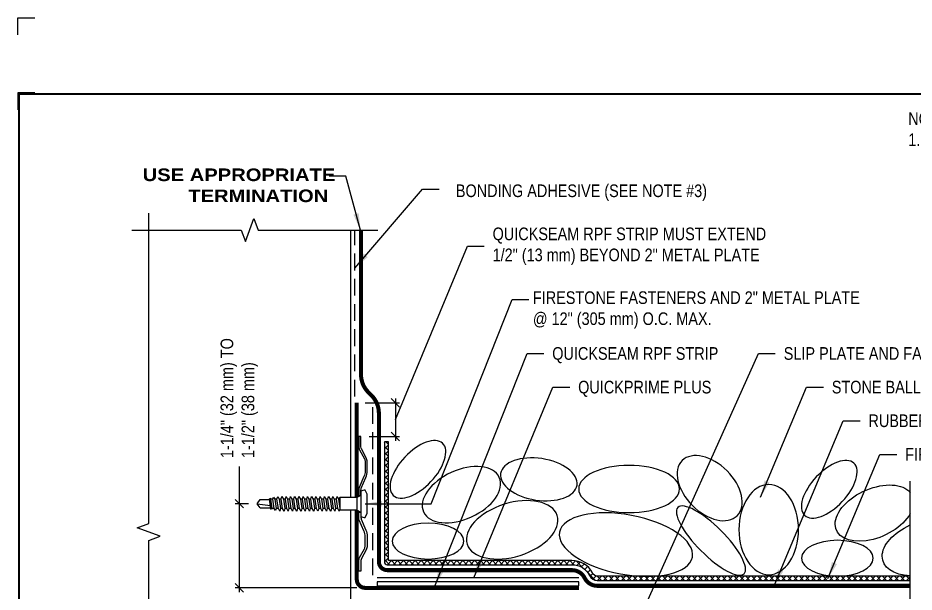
# Model space of a CAD drawing. Header units: inches. Extents: x 277.4 to 297.5, y -19.3 to -2.6.
# Drawn here: x 277.45 to 290.77, y -11.11 to -2.57 of the extents above; entities that cross this region are included whole.
import ezdxf
from ezdxf.enums import TextEntityAlignment as Align

# ---------------------------------------------------------------- set-up
doc = ezdxf.new("R2010")
doc.units = ezdxf.units.IN
doc.header["$MEASUREMENT"] = 0
doc.linetypes.add('HIDDEN', pattern=[0.375, 0.25, -0.125])
doc.layers.get('0').update_dxf_attribs({"linetype": 'CONTINUOUS'})
doc.layers.get('DEFPOINTS').update_dxf_attribs({"linetype": 'CONTINUOUS'})
for name, color, linetype in [('FSBP-ACCESSORY-FIRESTONE', 7, 'CONTINUOUS'), ('FSBP-ADHESIVE', 1, 'HIDDEN'), ('FSBP-ANNO-NOTE', 7, 'CONTINUOUS'), ('FSBP-INSULATION', 7, 'CONTINUOUS'), ('FSBP-MEMBRANE', 7, 'CONTINUOUS'), ('FSBP-OTHER', 7, 'CONTINUOUS'), ('FSBP-TTLB-BORDER', 7, 'CONTINUOUS'), ('FSBP-TTLB-TEXT', 7, 'CONTINUOUS'), ('FSBP-WALL-CURB', 9, 'CONTINUOUS')]:
    doc.layers.add(name, color=color, linetype=linetype)
doc.styles.add('FSBP_ARIAL', font='arial.ttf')
doc.styles.add('FSBP_ARIAL_BOLD', font='')
doc.styles.add('FSBP_ARIAL_NAR', font='ARIALN.TTF')
doc.styles.get('FSBP_ARIAL_BOLD').set_extended_font_data('Arial Black')
doc.linetypes.add('ZIGZAG', pattern='A,0.0001,-0.2,[131,ltypeshp.shx,S=0.2,R=0,X=-0.2,Y=0],-0.4,[131,ltypeshp.shx,S=0.2,R=180,X=0.2,Y=0],-0.2', length=0.8001)
doc.dimstyles.new('FSBP-DIM', dxfattribs={"dimtxt": 0.1875, "dimasz": 0.125, "dimexe": 0.0625, "dimexo": 0.125, "dimgap": 0.125, "dimtad": 0, "dimdec": 0, "dimzin": 1, "dimdsep": 46, "dimlunit": 4, "dimtxsty": 'FSBP_ARIAL_NAR', "dimblk": 'OBLIQUE', "dimcen": 0.09375, "dimdle": 0.0625, "dimclrd": 256, "dimclre": 256, "dimclrt": 256, "dimadec": 0, "dimazin": 0, "dimtfac": 1, "dimtdec": 0, "dimtmove": 1, "dimatfit": 3, "dimfxl": 1, "dimtolj": 1, "dimtzin": 0, "dimlwd": -1, "dimlwe": -1, "dimarcsym": 0})
doc.dimstyles.new('FSBP-LEADER', dxfattribs={"dimtxt": 0.1875, "dimasz": 0.25, "dimexe": 0.0625, "dimexo": 0.125, "dimgap": 0.125, "dimtad": 0, "dimtih": 1, "dimtoh": 1, "dimdec": 4, "dimzin": 0, "dimdsep": 46, "dimlunit": 4, "dimtxsty": 'FSBP_ARIAL_NAR', "dimcen": 0.09375, "dimclrd": 256, "dimclre": 256, "dimclrt": 256, "dimadec": 0, "dimazin": 0, "dimtfac": 1, "dimtdec": 4, "dimtofl": 0, "dimtmove": 0, "dimatfit": 3, "dimfxl": 1, "dimtolj": 1, "dimtzin": 0, "dimlwd": -1, "dimlwe": -1, "dimarcsym": 0})

# ---------------------------------------------------------------- blocks, each defined once
blk = doc.blocks.new('TTLB-EPDM_1')
at = {"layer": 'DEFPOINTS', "linetype": 'Continuous', "ltscale": 1.75}
blk.add_lwpolyline([(-0.015625, 13.88083333333333), (-0.015625, 14.13083333333333), (0.234375, 14.13083333333333)], dxfattribs=at)
at = {"layer": 'DEFPOINTS', "color": 1}
blk.add_lwpolyline([(0.234375, 13.015625), (-0.015625, 13.015625), (-0.015625, 12.765625)], dxfattribs=at)
at = {"layer": 'FSBP-TTLB-BORDER', "const_width": 0.03125}
blk.add_lwpolyline([(20, 0), (20, 13), (0, 13), (0, 0)], dxfattribs=at)
at = {"layer": 'FSBP-TTLB-TEXT'}
for tag, height, style, p in [('MAXIMUM_WARRANTY', 0.1875, 'FSBP_ARIAL_BOLD', (18.03987100774941, 0.2240244307510579)), ('ACCPT_SYSTEMS', 0.21875, 'FSBP_ARIAL', (12.49438170418193, -1.125))]:
    blk.add_attdef(tag, text='', height=height, dxfattribs=dict(at, style=style)).set_placement(p, align=Align.MIDDLE_LEFT)
for tag, height, style, p in [('DETAIL_DESCP_LINE_1', 0.21875, 'FSBP_ARIAL_BOLD', (10.33118450231211, -0.3736318192489421)), ('ISSUE_REV_DATE', 0.21875, 'FSBP_ARIAL', (16.84069633627263, -0.7282559425942452)), ('DETAIL_NUMBER', 0.4375, 'FSBP_ARIAL', (18.91941590748775, -0.8931630692489421))]:
    blk.add_attdef(tag, text='', height=height, dxfattribs=dict(at, style=style)).set_placement(p, align=Align.MIDDLE_CENTER)
blk = doc.blocks.new('_OBLIQUE')
at = {"color": 0, "linetype": 'ByBlock'}
blk.add_line((-0.5, -0.5), (0.5, 0.5), dxfattribs=at)
blk = doc.blocks.new('*D6')
at = {"layer": 'DEFPOINTS', "color": 0, "transparency": 16777216}
for p in [(281.0025141135326, -9.793702618389108), (280.7395849473032, -11.04370261838912), (282.6116316946006, -11.04370261838912)]:
    blk.add_point(p, dxfattribs=at)
at = {"layer": 'FSBP-ANNO-NOTE', "transparency": 16777216}
for p, q in [((280.7395849473032, -9.240189766285525), (280.7395849473032, -9.793702618389108)), ((280.8775141135326, -9.793702618389108), (280.6770849473032, -9.793702618389108)), ((280.7395849473032, -9.731202618389108), (280.7395849473032, -11.10620261838912)), ((282.4866316946006, -11.04370261838912), (280.6770849473032, -11.04370261838912))]:
    blk.add_line(p, q, dxfattribs=at)
at = {"layer": 'FSBP-ANNO-NOTE', "transparency": 16777216, "xscale": 0.125, "yscale": 0.125, "zscale": 0.125}
for p, rotation in [((280.7395849473032, -9.793702618389108), 90), ((280.7395849473032, -11.04370261838912), 270)]:
    blk.add_blockref('_OBLIQUE', p, dxfattribs=dict(at, rotation=rotation))
at = {"layer": 'FSBP-ANNO-NOTE', "transparency": 16777216, "insert": (280.7395849473032, -9.11518976628548), "char_height": 0.1875, "attachment_point": 4, "rotation": 90, "style": 'FSBP_ARIAL_NAR'}
blk.add_mtext('\\A1;1-1/4" (32 mm) TO \\P1-1/2" (38 mm)', dxfattribs=at)
blk = doc.blocks.new('*D7')
at = {"layer": 'DEFPOINTS', "color": 0, "transparency": 16777216}
for p in [(282.4866316946006, -8.29370261838909), (282.5478816946007, -8.793702618389108), (283.0605713460782, -8.793702618389108)]:
    blk.add_point(p, dxfattribs=at)
at = {"layer": 'FSBP-ANNO-NOTE', "transparency": 16777216}
for p, q in [((283.0605713460782, -8.5437026183891), (284.1311991306978, -5.966959033517628)), ((284.1311991306978, -5.966959033517628), (284.3811991306978, -5.966959033517628)), ((283.0605713460782, -8.23120261838909), (283.0605713460782, -8.856202618389108)), ((282.6116316946006, -8.29370261838909), (283.1230713460782, -8.29370261838909)), ((282.6728816946007, -8.793702618389108), (283.1230713460782, -8.793702618389108))]:
    blk.add_line(p, q, dxfattribs=at)
at = {"layer": 'FSBP-ANNO-NOTE', "transparency": 16777216, "xscale": 0.125, "yscale": 0.125, "zscale": 0.125}
for p, rotation in [((283.0605713460782, -8.29370261838909), 90), ((283.0605713460782, -8.793702618389108), 270)]:
    blk.add_blockref('_OBLIQUE', p, dxfattribs=dict(at, rotation=rotation))
at = {"layer": 'FSBP-ANNO-NOTE', "transparency": 16777216, "insert": (284.5061991306978, -5.966959033517583), "char_height": 0.1875, "attachment_point": 4, "style": 'FSBP_ARIAL_NAR'}
blk.add_mtext('\\A1;QUICKSEAM RPF STRIP MUST EXTEND\\P1/2" (13 mm) BEYOND 2" METAL PLATE', dxfattribs=at)
blk = doc.blocks.new('FSBP_AP_FASTENER_02')
at = {"layer": 'FSBP-ACCESSORY-FIRESTONE'}
for p, q in [((-0.125, 0), (-0.09375, -0.0625)), ((0.09375, -0.0625), (0.125, 0)), ((-0.09375, -0.0625), (-0.09375, -0.3125)), ((-0.09375, -0.0625), (0.09375, -0.0625)), ((0.09375, -0.0625), (0.09375, -0.3125)), ((-0.09375, -0.3125), (-0.0703125, -0.3325892857142776)), ((-0.0703125, -0.3641565527315151), (-0.0703125, -0.3957238197487527)), ((0.0703125, -0.3440672670172376), (0.0703125, -0.3756345340344751)), ((-0.0703125, -0.4272910867660471), (-0.0703125, -0.4588583537832847)), ((-0.0703125, -0.4904256208005222), (-0.0703125, -0.5219928878178166)), ((0.0703125, -0.4072018010517695), (0.0703125, -0.4387690680690071)), ((0.0703125, -0.4703363350862446), (0.0703125, -0.501903602103539)), ((-0.0703125, -0.5535601548350542), (-0.0703125, -0.5851274218523486)), ((-0.0703125, -0.6166946888695861), (-0.0703125, -0.6482619558868237)), ((0.0703125, -0.5334708691207766), (0.0703125, -0.5650381361380141)), ((0.0703125, -0.5966054031553085), (0.0703125, -0.6281726701725461)), ((0.0703125, -0.6597399371897836), (0.0703125, -0.691307204207078)), ((-0.0703125, -0.6798292229041181), (-0.0703125, -0.7113964899213556)), ((-0.0703125, -0.7429637569385932), (-0.0703125, -0.7745310239558876)), ((0.0703125, -0.7228744712243156), (0.0703125, -0.7544417382415531)), ((0.0703125, -0.7860090052588475), (0.0703125, -0.8175762722760851)), ((-0.0703125, -0.8060982909731251), (-0.0703125, -0.8376655579903627)), ((-0.0703125, -0.8692328250076571), (-0.0703125, -0.9008000920248946)), ((-0.0703125, -0.9323673590421322), (-0.0703125, -0.9639346260594266)), ((0.0703125, -0.8491435392933226), (0.0703125, -0.880710806310617)), ((0.0703125, -0.9122780733278546), (0.0703125, -0.943845340345149)), ((-0.0703125, -0.9955018930766641), (-0.0703125, -1.027069160093902)), ((-0.0703125, -1.058636427111196), (-0.0703125, -1.090203694128434)), ((0.0703125, -0.9754126073623866), (0.0703125, -1.006979874379624)), ((0.0703125, -1.038547141396919), (0.0703125, -1.070114408414156)), ((-0.0703125, -1.121770961145671), (-0.0703125, -1.153338228162966)), ((-0.0703125, -1.184905495180203), (-0.0703125, -1.216472762197441)), ((0.0703125, -1.101681675431394), (0.0703125, -1.133248942448688)), ((0.0703125, -1.164816209465926), (0.0703125, -1.196383476483163)), ((-0.0703125, -1.248040029214735), (-0.0703125, -1.279607296231973)), ((-0.0703125, -1.31117456324921), (-0.0703125, -1.342741830266505)), ((0.0703125, -1.227950743500458), (0.0703125, -1.259518010517695)), ((0.0703125, -1.291085277534933), (0.0703125, -1.322652544552227)), ((-0.0625, -1.498492581068092), (-0.0625, -1.35740939234654)), ((0, -1.545367581068092), (0.02460623630037162, -1.344965644303613)), ((0.0625, -1.498492581068092), (0.0625, -1.339552249489429)), ((0, -1.545367581068092), (-0.06250000000002842, -1.498492581068092)), ((0.0625, -1.498492581068092), (0, -1.545367581068092))]:
    blk.add_line(p, q, dxfattribs=at)
blk.add_lwpolyline([(0.1875, 0, 0.1250000000000271), (0.203125, 0.0625), (0.140625, 0.09375), (-0.140625, 0.09375), (-0.203125, 0.0625, 0.1250000000000271), (-0.1875, 0)], format="xyb", close=True, dxfattribs=at)
for points in [[(-0.109375, -0.3539532763657576), (-0.0703125, -0.3325892857142776), (0.0703125, -0.3125), (0.109375, -0.3227032763657576), (0.0703125, -0.3440672670172376), (-0.0703125, -0.3641565527315151)], [(-0.109375, -0.4170878104002895), (-0.0703125, -0.3957238197487527), (0.0703125, -0.3756345340344751), (0.109375, -0.3858378104002895), (0.0703125, -0.4072018010517695), (-0.0703125, -0.4272910867660471)], [(-0.109375, -0.4802223444347646), (-0.0703125, -0.4588583537832847), (0.0703125, -0.4387690680690071), (0.109375, -0.4489723444347646), (0.0703125, -0.4703363350862446), (-0.0703125, -0.4904256208005222)], [(-0.109375, -0.5433568784692966), (-0.0703125, -0.5219928878178166), (0.0703125, -0.501903602103539), (0.109375, -0.5121068784692966), (0.0703125, -0.5334708691207766), (-0.0703125, -0.5535601548350542)], [(-0.109375, -0.6064914125038285), (-0.0703125, -0.5851274218523486), (0.0703125, -0.5650381361380141), (0.109375, -0.5752414125038285), (0.0703125, -0.5966054031553085), (-0.0703125, -0.6166946888695861)], [(-0.109375, -0.6696259465383037), (-0.0703125, -0.6482619558868237), (0.0703125, -0.6281726701725461), (0.109375, -0.6383759465383037), (0.0703125, -0.6597399371897836), (-0.0703125, -0.6798292229041181)], [(-0.109375, -0.7327604805728356), (-0.0703125, -0.7113964899213556), (0.0703125, -0.691307204207078), (0.109375, -0.7015104805728356), (0.0703125, -0.7228744712243156), (-0.0703125, -0.7429637569385932)], [(-0.109375, -0.7958950146073676), (-0.0703125, -0.7745310239558876), (0.0703125, -0.7544417382415531), (0.109375, -0.7646450146073676), (0.0703125, -0.7860090052588475), (-0.0703125, -0.8060982909731251)], [(-0.109375, -0.8590295486418427), (-0.0703125, -0.8376655579903627), (0.0703125, -0.8175762722760851), (0.109375, -0.8277795486418427), (0.0703125, -0.8491435392933226), (-0.0703125, -0.8692328250076571)], [(-0.109375, -0.9221640826763746), (-0.0703125, -0.9008000920248946), (0.0703125, -0.880710806310617), (0.109375, -0.8909140826763746), (0.0703125, -0.9122780733278546), (-0.0703125, -0.9323673590421322)], [(-0.109375, -0.9852986167109066), (-0.0703125, -0.9639346260594266), (0.0703125, -0.943845340345149), (0.109375, -0.9540486167109066), (0.0703125, -0.9754126073623866), (-0.0703125, -0.9955018930766641)], [(-0.109375, -1.048433150745382), (-0.0703125, -1.027069160093902), (0.0703125, -1.006979874379624), (0.109375, -1.017183150745382), (0.0703125, -1.038547141396919), (-0.0703125, -1.058636427111196)], [(-0.109375, -1.111567684779914), (-0.0703125, -1.090203694128434), (0.0703125, -1.070114408414156), (0.109375, -1.080317684779914), (0.0703125, -1.101681675431394), (-0.0703125, -1.121770961145671)], [(-0.109375, -1.174702218814446), (-0.0703125, -1.153338228162966), (0.0703125, -1.133248942448688), (0.109375, -1.143452218814446), (0.0703125, -1.164816209465926), (-0.0703125, -1.184905495180203)], [(-0.109375, -1.237836752848978), (-0.0703125, -1.216472762197441), (0.0703125, -1.196383476483163), (0.109375, -1.206586752848978), (0.0703125, -1.227950743500458), (-0.0703125, -1.248040029214735)], [(-0.099609375, -1.29957619759773), (-0.0703125, -1.279607296231973), (0.0703125, -1.259518010517695), (0.099609375, -1.271116376169175), (0.0703125, -1.291085277534933), (-0.0703125, -1.31117456324921)], [(-0.0849609375, -1.352726280949355), (-0.0703125, -1.342741830266505), (0.0703125, -1.322652544552227), (0.0849609375, -1.328451727377967), (0.0703125, -1.338436178060817), (-0.0703125, -1.358525463775095)]]:
    blk.add_lwpolyline(points, close=True, dxfattribs=at)
blk.add_lwpolyline([(-0.09375, -0.3125), (0.09375, -0.3125)], dxfattribs=at)
blk = doc.blocks.new('FSBP_AP_FASTENER_W_2inPLATE_2')
blk.add_line((-0.125, 0.03125), (0.125, 0.03125))
at = {"layer": 'FSBP-ACCESSORY-FIRESTONE'}
for p, q in [((-0.125, 0), (-0.109375, 0)), ((0.125, 0), (0.109375, 0))]:
    blk.add_line(p, q, dxfattribs=at)
for points in [[(-1, 0), (-0.8440621258972669, 0, 0.125489241710454), (-0.7991697386460146, 0.01144729003925704), (-0.6692681354566616, 0.08230270996074296, -0.1254892417105026), (-0.6243757482053525, 0.09375), (-0.4888144254886129, 0.09375, -0.1015700823222099), (-0.4026445789244235, 0.07606297531646078), (-0.24285132786963, 0.007580153435810644, 0.1015700823222143), (-0.2059213936278184, 0), (-0.125, 0), (-0.125, 0.03125), (-0.2059213936278184, 0.03125, -0.1015700823222341), (-0.230541349789064, 0.03630343562389271), (-0.3903346008438575, 0.1047862575045144, 0.1015700823222067), (-0.4888144254886129, 0.125), (-0.6243757482053525, 0.125, 0.1254892417105185), (-0.6842322645404693, 0.109736946614305), (-0.8141338677297654, 0.0388815266928475, -0.1254892417104541), (-0.8440621258972669, 0.03125), (-1, 0.03125)], [(1, 0), (0.8440621258972669, 0, -0.125489241710454), (0.7991697386460146, 0.01144729003925704), (0.6692681354566616, 0.08230270996074296, 0.1254892417105026), (0.6243757482053525, 0.09375), (0.4888144254886129, 0.09375, 0.1015700823222099), (0.4026445789244235, 0.07606297531646078), (0.24285132786963, 0.007580153435810644, -0.1015700823222143), (0.2059213936278184, 0), (0.125, 0), (0.125, 0.03125), (0.2059213936278184, 0.03125, 0.1015700823222341), (0.230541349789064, 0.03630343562389271), (0.3903346008438575, 0.1047862575045144, -0.1015700823222067), (0.4888144254886129, 0.125), (0.6243757482053525, 0.125, -0.1254892417105185), (0.6842322645404693, 0.109736946614305), (0.8141338677297654, 0.0388815266928475, 0.1254892417104541), (0.8440621258972669, 0.03125), (1, 0.03125)]]:
    blk.add_lwpolyline(points, format="xyb", close=True, dxfattribs=at)
blk.add_blockref('FSBP_AP_FASTENER_02', (0, 0.03125), dxfattribs=at)

msp = doc.modelspace()

# ---------------------------------------------------------------- hatches: boundary and pattern name
at = {"layer": 'FSBP-MEMBRANE'}
h = msp.add_hatch(dxfattribs=at)
h.set_pattern_fill('ANSI37', color=256, scale=0.5, style=0)
h.set_pattern_definition([(45, (43.99999999999989, -52.53499999999993), (-0.04419417382415922, 0.04419417382415922), []), (135, (43.99999999999989, -52.53499999999993), (-0.04419417382415922, -0.04419417382415922), [])])
edge = h.paths.add_edge_path()
edge.add_arc((285.6900666020715, -10.98014210027252), 0.3411588298948046, 28.30888836557108, 90.56058092857026)
edge.add_line((285.686728763158, -10.63899959918747), (282.9567019580157, -10.63899959918747))
edge.add_line((282.9567019580157, -10.63899959918747), (282.9567019580157, -8.874389962308612))
edge.add_line((282.9567019580157, -8.874389962308612), (282.8967019580157, -8.874389962308612))
edge.add_line((282.8967019580157, -8.874389962308612), (282.8967019580157, -10.65557761838912))
edge.add_arc((282.940123938814, -10.65557761838922), 0.04342198079825721, 179.9999999998687, 270.00000000015)
edge.add_line((282.9401239388141, -10.69899959918747), (285.686728763158, -10.69899959918747))
edge.add_arc((285.6897685932811, -10.98594816482709), 0.286964666622586, 25.859822653418405, 90.60694822131552, ccw=False)
edge.add_arc((286.0632105443447, -10.8034229431177), 0.1287016560697898, 206.4667708747804, 269.9999999999494)
edge.add_line((286.0632105443446, -10.93212459918747), (290.7169483650319, -10.93212459918749))
edge.add_line((290.7169483650319, -10.93212459918749), (290.7169483650319, -10.87212459918749))
edge.add_line((290.7169483650319, -10.87212459918749), (286.0659544422137, -10.87212459918749))
edge.add_arc((286.0698094101918, -10.7867752316361), 0.08543638170904713, 201.6935533161282, 267.4138838097822, ccw=False)

# ---------------------------------------------------------------- linework, layer by layer
at = {"layer": 'FSBP-ADHESIVE', "linetype": 'HIDDEN'}
for p, q in [((282.4553816946006, -8.199952618389176), (282.4553816946006, -5.726649169355639)), ((282.721373938814, -8.35620261838909), (282.7213739388141, -10.88995261838912))]:
    msp.add_line(p, q, dxfattribs=at)
at = {"layer": 'FSBP-ADHESIVE', "linetype": 'ZIGZAG', "ltscale": 0.17}
msp.add_line((282.7902821537512, -10.88995261838912), (285.7902821537513, -10.88995261838912), dxfattribs=at)
at = {"layer": 'FSBP-INSULATION', "linetype": 'Continuous'}
msp.add_lwpolyline([(290.7169483650319, -12.60620261838915), (290.7169483650319, -11.98120261838915), (290.545231026316, -11.91870261838915), (290.8886657037478, -11.79370261838915), (290.7169483650319, -11.73120261838915), (290.7169483650319, -9.458113086837955)], dxfattribs=at)
at = {"layer": 'FSBP-MEMBRANE', "const_width": 0.06}
msp.add_lwpolyline([(290.7169483650319, -11.01370261838912), (286.0632105443446, -11.01370261838912, -0.2845425359129543), (285.8749696537513, -10.89714011838912, 0.2845425359128828), (285.686728763158, -10.78057761838912), (282.9401239388141, -10.78057761838912, -0.4142135623730951), (282.8151239388141, -10.65557761838912), (282.8151239388141, -8.449032704279034, 0.198912367379654), (282.705288981759, -8.183867661334062), (282.6589666516557, -8.137545331230712, -0.1989123673796564), (282.5491316946006, -7.87238028828574), (282.5491316946006, -5.726649169355753)], format="xyb", dxfattribs=at)
at = {"layer": 'FSBP-MEMBRANE', "linetype": 'Continuous', "const_width": 0.06}
msp.add_lwpolyline([(282.4866316946006, -9.69995261838912), (282.4866316946006, -8.29370261838909)], dxfattribs=at)
at = {"layer": 'FSBP-MEMBRANE'}
msp.add_lwpolyline([(285.9904241312981, -10.81835612482327, 0.278507583412493), (285.686728763158, -10.63899959918747), (282.9567019580157, -10.63899959918747), (282.9567019580157, -8.874389962308612), (282.8967019580157, -8.874389962308612), (282.8967019580157, -10.65557761838912, 0.4142135623745328), (282.9401239388141, -10.69899959918747), (285.686728763158, -10.69899959918747, -0.2902766921371669), (285.9479977244269, -10.86078253169443), (285.9479977244269, -10.86078253169443, 0.2845425359127201), (286.0632105443446, -10.93212459918747), (290.7169483650319, -10.93212459918749), (290.7169483650319, -10.87212459918749), (286.0659544422137, -10.87212459918749, -0.2948866144223155)], format="xyb", close=True, dxfattribs=at)
at = {"layer": 'FSBP-MEMBRANE', "linetype": 'Continuous', "const_width": 0.06}
msp.add_lwpolyline([(285.7902821537513, -11.04370261838912), (282.6116316946006, -11.04370261838912, -0.4142135623730951), (282.4866316946006, -10.91870261838912), (282.4866316946006, -9.88745261838912)], format="xyb", dxfattribs=at)
at = {"layer": 'FSBP-MEMBRANE'}
msp.add_lwpolyline([(282.7902821537512, -11.01370261838912), (285.7902821537513, -11.01370261838912), (285.7902821537513, -10.95370261838912), (282.7902821537512, -10.95370261838912)], close=True, dxfattribs=at)
at = {"layer": 'FSBP-OTHER', "extrusion": (0, 0, -1)}
for centre, major_axis, ratio in [((283.3958137150611, -9.282169810937035), (0.3665153541781301, 0.3871550286845495), 0.4997858642986076), ((287.7349162458277, -9.561680345125964), (-0.4093646561362292, 0.4093646561362292), 0.6298057131428423), ((285.1937827049575, -9.4306685187929), (0.5683600063358678, -0.08553109694811753), 0.5410079051448698), ((289.5128398409001, -9.578242399530225), (0.3665153541781301, 0.3871550286845495), 0.4997858642986076), ((286.5367813686029, -9.574265356885562), (-0.7499124926384386, 0), 0.4687495562697395), ((288.6133299300994, -10.1780438357823), (0, -0.6698737793337307), 0.6615380131908469), ((284.7970245959331, -10.1812202865127), (-0.6700083704781982, -0.212804122379548), 0.5658339624751987), ((287.7530504596461, -10.34120039115332), (0.4922495538962006, -0.4922495538962006), 0.3031432011902342), ((286.4895347065352, -10.4009541458892), (0.9881545151400196, -0.1849108084979607), 0.4396411931634424), ((283.5461387021015, -10.34872688695258), (0.5331252395863983, 0), 0.4997858642986076), ((289.6335458322849, -10.60367990645312), (0.5331252395863983, 0), 0.4997858642986076)]:
    msp.add_ellipse(centre, major_axis=major_axis, ratio=ratio, dxfattribs=at)
at = {"layer": 'FSBP-OTHER', "extrusion": (0, 0, -0.9999999999999999)}
msp.add_ellipse((284.0425214579589, -9.658254682161427), major_axis=(-0.5634114921923212, -0.2572329827933566), ratio=0.5859846698231481, dxfattribs=at)
msp.add_ellipse((290.1837925931183, -9.93311902246677), major_axis=(-0.5634114921923212, -0.2572329827933566), ratio=0.5859846698231481, start_param=3.820403565496636, end_param=9.268800439997491, dxfattribs=at)
at = {"layer": 'FSBP-OTHER', "extrusion": (0, 0, -1)}
msp.add_ellipse((290.9807222538798, -10.43141041288396), major_axis=(-0.6700083704781982, -0.212804122379548), ratio=0.5658339624751987, start_param=5.288103834654637, end_param=7.633904118692679, dxfattribs=at)
at = {"layer": 'FSBP-WALL-CURB'}
for p, q in [((282.3928816946006, -5.726649169355568), (282.3928816946006, -9.699952618389105)), ((282.3928816946006, -9.887452618389105), (282.3928816946006, -11.4882882310586))]:
    msp.add_line(p, q, dxfattribs=at)
for points in [[(279.1428816946005, -5.726649169353948), (280.7678816946006, -5.726649169353948), (280.8303816946006, -5.89836650806987), (280.9553816946006, -5.554931830638026), (281.0178816946006, -5.726649169353948), (282.7991316946006, -5.726649169356051)], [(279.3928816946005, -14.95125430116636), (279.3928816946005, -10.33895173526017), (279.5645990333165, -10.27645173526017), (279.2211643558846, -10.15145173526017), (279.3928816946005, -10.08895173526017), (279.3928816946005, -5.476649169353948)]]:
    msp.add_lwpolyline(points, dxfattribs=at)

# ---------------------------------------------------------------- block references
msp.add_blockref('TTLB-EPDM_1', (277.4627011304549, -16.70403783689746))
at = {"layer": 'FSBP-ACCESSORY-FIRESTONE', "rotation": 270}
msp.add_blockref('FSBP_AP_FASTENER_W_2inPLATE_2', (282.5166316946007, -9.793702618389105), dxfattribs=at)

# ---------------------------------------------------------------- texts
at = {"layer": 'FSBP-ANNO-NOTE', "style": 'FSBP_ARIAL_NAR'}
for s, p in [('SLIP PLATE AND FASTENER (BY OTHERS)', (288.8354084469759, -7.559988771881152)), ('QUICKSEAM RPF STRIP', (285.3928607791246, -7.559988771881123)), ('QUICKPRIME PLUS', (285.7780850530512, -8.059988771881152)), ('STONE BALLAST - BY OTHERS (SEE NOTE #2)', (289.5505318325431, -8.059988771881152)), ('RUBBERGARD EPDM MEMBRANE', (290.0959453924052, -8.559988771881152)), ('FIRESTONE PROTECTION MAT (AS REQUIRED)', (290.6413589522672, -9.059988771881152))]:
    msp.add_text(s, height=0.1875, dxfattribs=at).set_placement(p, align=Align.MIDDLE_LEFT)
at = {"layer": 'FSBP-ANNO-NOTE', "char_height": 0.1875}
for s, width, heights, insert, attachment_point, style in [('\\A1;NOTES:\\P\\pi-0.375,l0.375;1.    REFER TO FIRESTONE WEBSITE FOR MOST \\P\\pi0;CURRENT INFORMATION.\\P{\\H0.083333x;\\P\\pi-0.375;}2.   STONE BALLAST SHOWN - FIRESTONE BALLAST PAVERS ACCEPTABLE. REFER TO JOB SPECIFICATIONS', 6.257193546069175, [2.44921875], (290.6875, -3.9765625), 1, 'FSBP_ARIAL_NAR'), ('\\pi0.061102;USE APPROPRIATE \\P\\pi0.73922;TERMINATION', 2.794560517934428, [0.6196503081249316], (279.2412478815568, -4.810570424782782), 1, 'FSBP_ARIAL_BOLD'), ('BONDING ADHESIVE (SEE NOTE #3)', 3.899716244345541, [0.2967926737204978], (287.6947775020558, -5.048186389992017), 3, 'FSBP_ARIAL_NAR'), ('FIRESTONE FASTENERS AND 2" METAL PLATE \\P@ 12" (305 mm) O.C. MAX.', 4.958682425040024, [0.6600709750418898], (285.10546875, -6.63671875), 1, 'FSBP_ARIAL_NAR')]:
    msp.add_mtext_dynamic_manual_height_columns(s, width=width, gutter_width=5, heights=heights, dxfattribs=dict(at, insert=insert, attachment_point=attachment_point, style=style))

# ---------------------------------------------------------------- dimensions: what is measured, and where the dimension line sits
at = {"layer": 'FSBP-ANNO-NOTE'}
dim = msp.add_linear_dim(base=(283.0605713460782, -8.793702618389108), p1=(282.4866316946006, -8.29370261838909), p2=(282.5478816946007, -8.793702618389108), angle=90, text='QUICKSEAM RPF STRIP MUST EXTEND\\P1/2" (13 mm) BEYOND 2" METAL PLATE', dimstyle='FSBP-DIM', override={"dimtih": 1, "dimtoh": 1}, dxfattribs=at)
dim.commit()
dim.dimension.update_dxf_attribs({"geometry": '*D7', "text_midpoint": (284.5061991306978, -5.966959033517583), "dimtype": 160})
dim = msp.add_linear_dim(base=(280.7395849473032, -11.04370261838912), p1=(281.0025141135326, -9.793702618389108), p2=(282.6116316946006, -11.04370261838912), angle=90, text='1-1/4" (32 mm) TO \\P1-1/2" (38 mm)', dimstyle='FSBP-DIM', dxfattribs=at)
dim.commit()
dim.dimension.update_dxf_attribs({"geometry": '*D6', "text_midpoint": (280.7395849473032, -8.239720803120406), "dimtype": 160})

# ---------------------------------------------------------------- leaders
for points in [[(282.5405237664867, -5.726649169355746), (282.3249676113857, -4.925099186837862), (282.0749676113857, -4.925099186837862)], [(282.4553816946006, -6.291686357064407), (283.4631494815289, -5.11752979181), (283.713149481529, -5.11752979181)], [(282.609753721756, -9.79370261838912), (283.593305587417, -9.79370261838912), (284.7956784742498, -6.759207521881123), (285.0456784742498, -6.759207521881123)], [(283.6482410031227, -11.01657411231233), (285.0178607791246, -7.559988771881116), (285.2678607791246, -7.559988771881116)], [(286.1866489889696, -12.61611222928178), (288.4604084469759, -7.559988771881123), (288.7104084469759, -7.559988771881123)], [(284.2250790828045, -10.89392340386735), (285.4030850530512, -8.059988771881123), (285.6530850530512, -8.059988771881123)], [(288.4910392842821, -9.694438865815115), (289.1755318325431, -8.059988771881123), (289.4255318325431, -8.059988771881123)], [(288.6933527790038, -11.01370261838909), (289.7209453924052, -8.559988771881123), (289.9709453924052, -8.559988771881123)], [(289.493472430603, -10.90550842164727), (290.2663589522672, -9.059988771881123), (290.5163589522672, -9.059988771881123)]]:
    msp.add_leader(points, dimstyle='FSBP-LEADER', dxfattribs=at)

doc.saveas('drawing.dxf')
